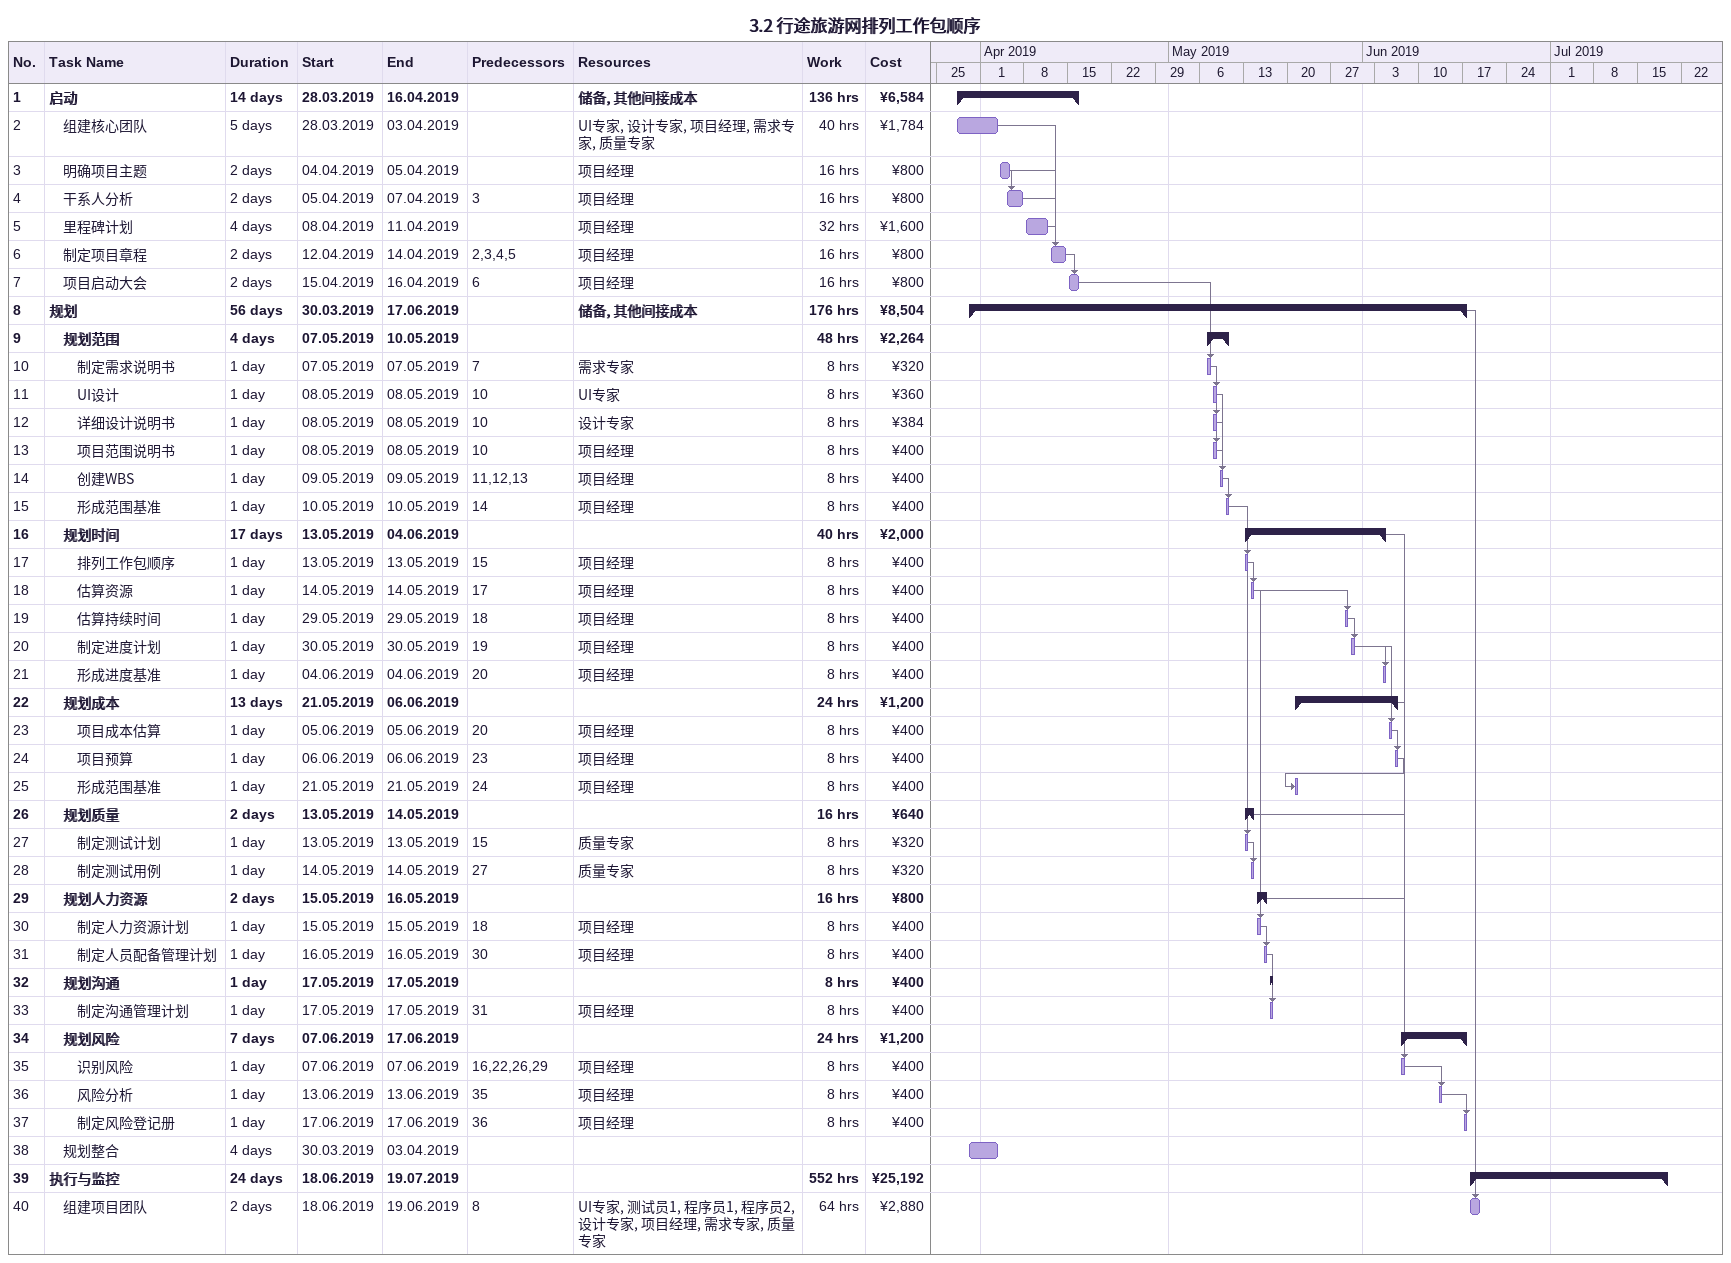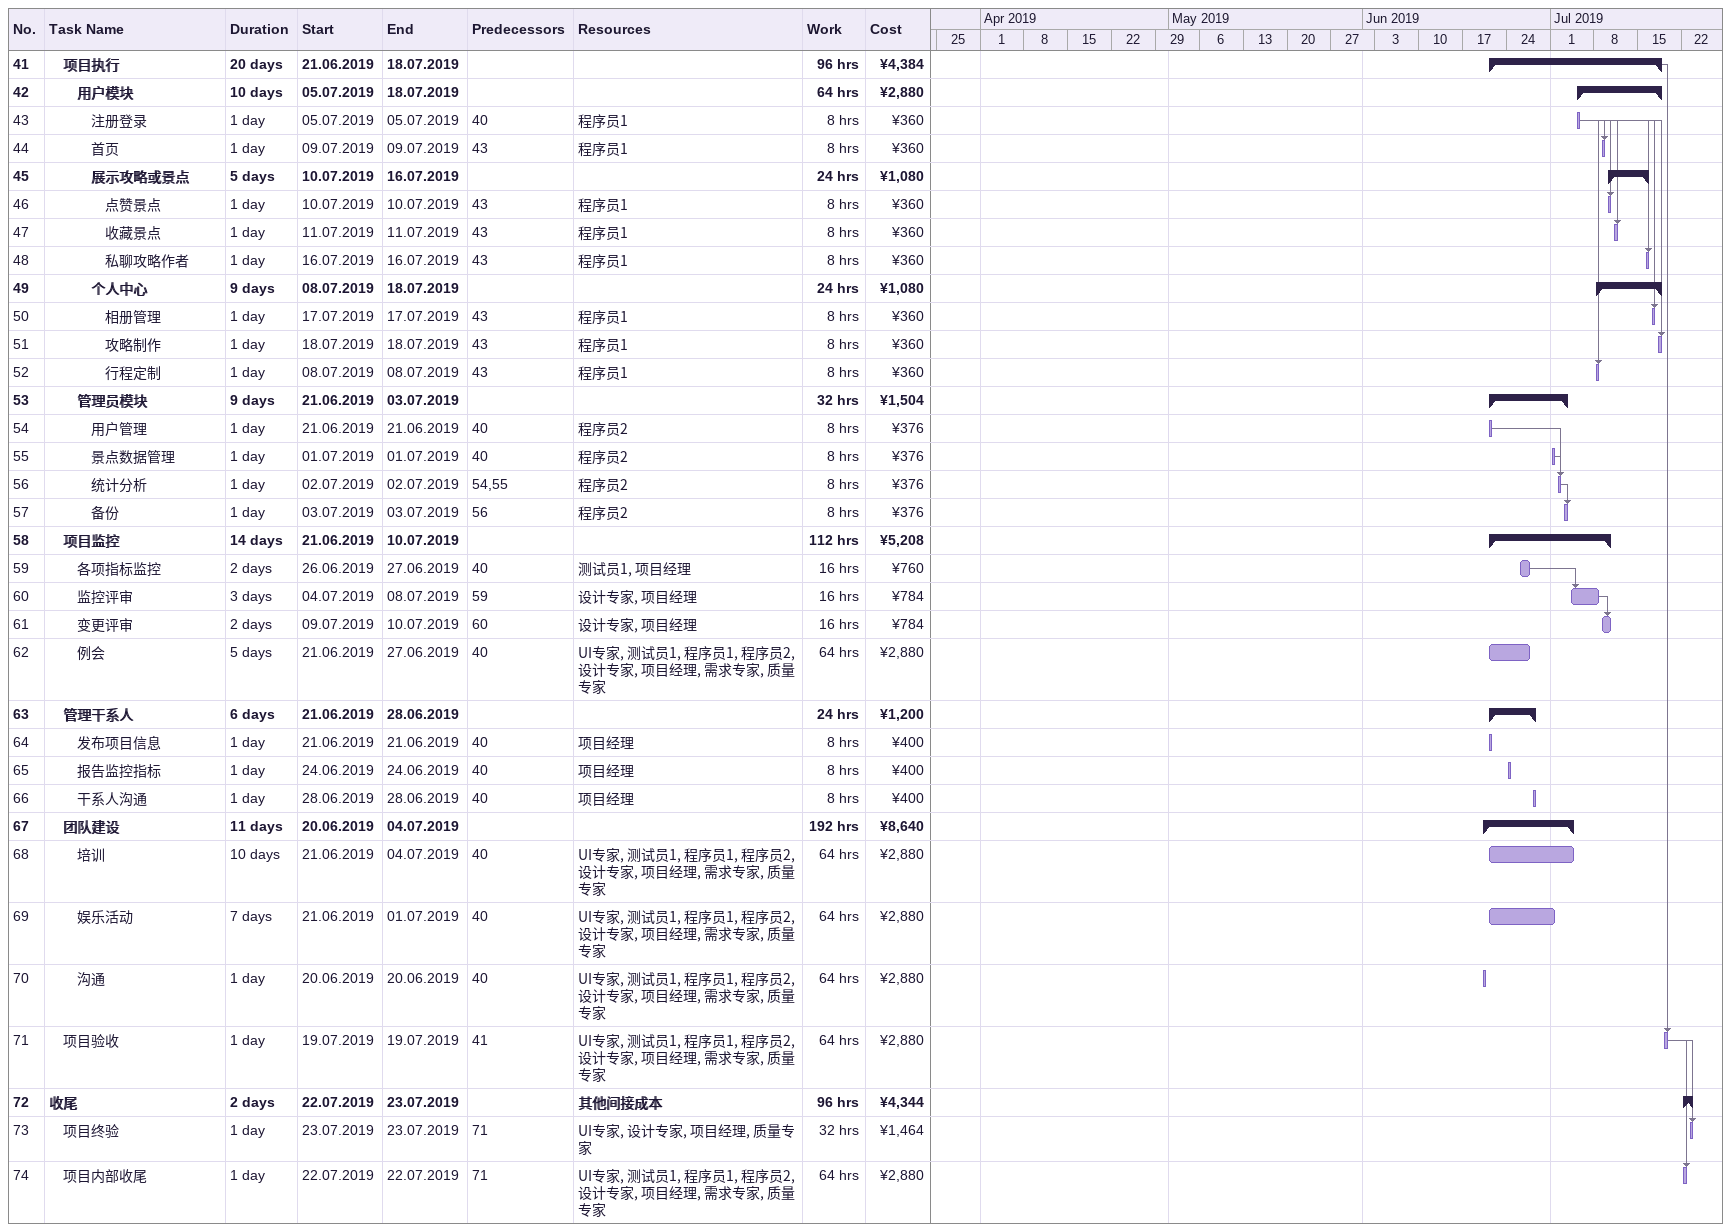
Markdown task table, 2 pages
3.2 行途旅游网排列工作包顺序

| ID | Level | Task | Duration | Start | Finish | Predecessors | Resources | Work (h) | Cost (¥) |
|---|---|---|---|---|---|---|---|---|---|
| 1 | 1 | **启动** | 14d | 2019-03-28 | 2019-04-16 |  | 储备, 其他间接成本 | 136 | 6584 |
| 2 | 2 | 组建核心团队 | 5d | 2019-03-28 | 2019-04-03 |  | UI专家, 设计专家, 项目经理, 需求专家, 质量专家 | 40 | 1784 |
| 3 | 2 | 明确项目主题 | 2d | 2019-04-04 | 2019-04-05 |  | 项目经理 | 16 | 800 |
| 4 | 2 | 干系人分析 | 2d | 2019-04-05 | 2019-04-07 | 3 | 项目经理 | 16 | 800 |
| 5 | 2 | 里程碑计划 | 4d | 2019-04-08 | 2019-04-11 |  | 项目经理 | 32 | 1600 |
| 6 | 2 | 制定项目章程 | 2d | 2019-04-12 | 2019-04-14 | 2, 3, 4, 5 | 项目经理 | 16 | 800 |
| 7 | 2 | 项目启动大会 | 2d | 2019-04-15 | 2019-04-16 | 6 | 项目经理 | 16 | 800 |
| 8 | 1 | **规划** | 56d | 2019-03-30 | 2019-06-17 |  | 储备, 其他间接成本 | 176 | 8504 |
| 9 | 2 | **规划范围** | 4d | 2019-05-07 | 2019-05-10 |  |  | 48 | 2264 |
| 10 | 3 | 制定需求说明书 | 1d | 2019-05-07 | 2019-05-07 | 7 | 需求专家 | 8 | 320 |
| 11 | 3 | UI设计 | 1d | 2019-05-08 | 2019-05-08 | 10 | UI专家 | 8 | 360 |
| 12 | 3 | 详细设计说明书 | 1d | 2019-05-08 | 2019-05-08 | 10 | 设计专家 | 8 | 384 |
| 13 | 3 | 项目范围说明书 | 1d | 2019-05-08 | 2019-05-08 | 10 | 项目经理 | 8 | 400 |
| 14 | 3 | 创建WBS | 1d | 2019-05-09 | 2019-05-09 | 11, 12, 13 | 项目经理 | 8 | 400 |
| 15 | 3 | 形成范围基准 | 1d | 2019-05-10 | 2019-05-10 | 14 | 项目经理 | 8 | 400 |
| 16 | 2 | **规划时间** | 17d | 2019-05-13 | 2019-06-04 |  |  | 40 | 2000 |
| 17 | 3 | 排列工作包顺序 | 1d | 2019-05-13 | 2019-05-13 | 15 | 项目经理 | 8 | 400 |
| 18 | 3 | 估算资源 | 1d | 2019-05-14 | 2019-05-14 | 17 | 项目经理 | 8 | 400 |
| 19 | 3 | 估算持续时间 | 1d | 2019-05-29 | 2019-05-29 | 18 | 项目经理 | 8 | 400 |
| 20 | 3 | 制定进度计划 | 1d | 2019-05-30 | 2019-05-30 | 19 | 项目经理 | 8 | 400 |
| 21 | 3 | 形成进度基准 | 1d | 2019-06-04 | 2019-06-04 | 20 | 项目经理 | 8 | 400 |
| 22 | 2 | **规划成本** | 13d | 2019-05-21 | 2019-06-06 |  |  | 24 | 1200 |
| 23 | 3 | 项目成本估算 | 1d | 2019-06-05 | 2019-06-05 | 20 | 项目经理 | 8 | 400 |
| 24 | 3 | 项目预算 | 1d | 2019-06-06 | 2019-06-06 | 23 | 项目经理 | 8 | 400 |
| 25 | 3 | 形成范围基准 | 1d | 2019-05-21 | 2019-05-21 | 24 | 项目经理 | 8 | 400 |
| 26 | 2 | **规划质量** | 2d | 2019-05-13 | 2019-05-14 |  |  | 16 | 640 |
| 27 | 3 | 制定测试计划 | 1d | 2019-05-13 | 2019-05-13 | 15 | 质量专家 | 8 | 320 |
| 28 | 3 | 制定测试用例 | 1d | 2019-05-14 | 2019-05-14 | 27 | 质量专家 | 8 | 320 |
| 29 | 2 | **规划人力资源** | 2d | 2019-05-15 | 2019-05-16 |  |  | 16 | 800 |
| 30 | 3 | 制定人力资源计划 | 1d | 2019-05-15 | 2019-05-15 | 18 | 项目经理 | 8 | 400 |
| 31 | 3 | 制定人员配备管理计划 | 1d | 2019-05-16 | 2019-05-16 | 30 | 项目经理 | 8 | 400 |
| 32 | 2 | **规划沟通** | 1d | 2019-05-17 | 2019-05-17 |  |  | 8 | 400 |
| 33 | 3 | 制定沟通管理计划 | 1d | 2019-05-17 | 2019-05-17 | 31 | 项目经理 | 8 | 400 |
| 34 | 2 | **规划风险** | 7d | 2019-06-07 | 2019-06-17 |  |  | 24 | 1200 |
| 35 | 3 | 识别风险 | 1d | 2019-06-07 | 2019-06-07 | 16, 22, 26, 29 | 项目经理 | 8 | 400 |
| 36 | 3 | 风险分析 | 1d | 2019-06-13 | 2019-06-13 | 35 | 项目经理 | 8 | 400 |
| 37 | 3 | 制定风险登记册 | 1d | 2019-06-17 | 2019-06-17 | 36 | 项目经理 | 8 | 400 |
| 38 | 2 | 规划整合 | 4d | 2019-03-30 | 2019-04-03 |  |  |  |  |
| 39 | 1 | **执行与监控** | 24d | 2019-06-18 | 2019-07-19 |  |  | 552 | 25192 |
| 40 | 2 | 组建项目团队 | 2d | 2019-06-18 | 2019-06-19 | 8 | UI专家, 测试员1, 程序员1, 程序员2, 设计专家, 项目经理, 需求专家, 质量专家 | 64 | 2880 |
| 41 | 2 | **项目执行** | 20d | 2019-06-21 | 2019-07-18 |  |  | 96 | 4384 |
| 42 | 3 | **用户模块** | 10d | 2019-07-05 | 2019-07-18 |  |  | 64 | 2880 |
| 43 | 4 | 注册登录 | 1d | 2019-07-05 | 2019-07-05 | 40 | 程序员1 | 8 | 360 |
| 44 | 4 | 首页 | 1d | 2019-07-09 | 2019-07-09 | 43 | 程序员1 | 8 | 360 |
| 45 | 4 | **展示攻略或景点** | 5d | 2019-07-10 | 2019-07-16 |  |  | 24 | 1080 |
| 46 | 5 | 点赞景点 | 1d | 2019-07-10 | 2019-07-10 | 43 | 程序员1 | 8 | 360 |
| 47 | 5 | 收藏景点 | 1d | 2019-07-11 | 2019-07-11 | 43 | 程序员1 | 8 | 360 |
| 48 | 5 | 私聊攻略作者 | 1d | 2019-07-16 | 2019-07-16 | 43 | 程序员1 | 8 | 360 |
| 49 | 4 | **个人中心** | 9d | 2019-07-08 | 2019-07-18 |  |  | 24 | 1080 |
| 50 | 5 | 相册管理 | 1d | 2019-07-17 | 2019-07-17 | 43 | 程序员1 | 8 | 360 |
| 51 | 5 | 攻略制作 | 1d | 2019-07-18 | 2019-07-18 | 43 | 程序员1 | 8 | 360 |
| 52 | 5 | 行程定制 | 1d | 2019-07-08 | 2019-07-08 | 43 | 程序员1 | 8 | 360 |
| 53 | 3 | **管理员模块** | 9d | 2019-06-21 | 2019-07-03 |  |  | 32 | 1504 |
| 54 | 4 | 用户管理 | 1d | 2019-06-21 | 2019-06-21 | 40 | 程序员2 | 8 | 376 |
| 55 | 4 | 景点数据管理 | 1d | 2019-07-01 | 2019-07-01 | 40 | 程序员2 | 8 | 376 |
| 56 | 4 | 统计分析 | 1d | 2019-07-02 | 2019-07-02 | 54, 55 | 程序员2 | 8 | 376 |
| 57 | 4 | 备份 | 1d | 2019-07-03 | 2019-07-03 | 56 | 程序员2 | 8 | 376 |
| 58 | 2 | **项目监控** | 14d | 2019-06-21 | 2019-07-10 |  |  | 112 | 5208 |
| 59 | 3 | 各项指标监控 | 2d | 2019-06-26 | 2019-06-27 | 40 | 测试员1, 项目经理 | 16 | 760 |
| 60 | 3 | 监控评审 | 3d | 2019-07-04 | 2019-07-08 | 59 | 设计专家, 项目经理 | 16 | 784 |
| 61 | 3 | 变更评审 | 2d | 2019-07-09 | 2019-07-10 | 60 | 设计专家, 项目经理 | 16 | 784 |
| 62 | 3 | 例会 | 5d | 2019-06-21 | 2019-06-27 | 40 | UI专家, 测试员1, 程序员1, 程序员2, 设计专家, 项目经理, 需求专家, 质量专家 | 64 | 2880 |
| 63 | 2 | **管理干系人** | 6d | 2019-06-21 | 2019-06-28 |  |  | 24 | 1200 |
| 64 | 3 | 发布项目信息 | 1d | 2019-06-21 | 2019-06-21 | 40 | 项目经理 | 8 | 400 |
| 65 | 3 | 报告监控指标 | 1d | 2019-06-24 | 2019-06-24 | 40 | 项目经理 | 8 | 400 |
| 66 | 3 | 干系人沟通 | 1d | 2019-06-28 | 2019-06-28 | 40 | 项目经理 | 8 | 400 |
| 67 | 2 | **团队建设** | 11d | 2019-06-20 | 2019-07-04 |  |  | 192 | 8640 |
| 68 | 3 | 培训 | 10d | 2019-06-21 | 2019-07-04 | 40 | UI专家, 测试员1, 程序员1, 程序员2, 设计专家, 项目经理, 需求专家, 质量专家 | 64 | 2880 |
| 69 | 3 | 娱乐活动 | 7d | 2019-06-21 | 2019-07-01 | 40 | UI专家, 测试员1, 程序员1, 程序员2, 设计专家, 项目经理, 需求专家, 质量专家 | 64 | 2880 |
| 70 | 3 | 沟通 | 1d | 2019-06-20 | 2019-06-20 | 40 | UI专家, 测试员1, 程序员1, 程序员2, 设计专家, 项目经理, 需求专家, 质量专家 | 64 | 2880 |
| 71 | 2 | 项目验收 | 1d | 2019-07-19 | 2019-07-19 | 41 | UI专家, 测试员1, 程序员1, 程序员2, 设计专家, 项目经理, 需求专家, 质量专家 | 64 | 2880 |
| 72 | 1 | **收尾** | 2d | 2019-07-22 | 2019-07-23 |  | 其他间接成本 | 96 | 4344 |
| 73 | 2 | 项目终验 | 1d | 2019-07-23 | 2019-07-23 | 71 | UI专家, 设计专家, 项目经理, 质量专家 | 32 | 1464 |
| 74 | 2 | 项目内部收尾 | 1d | 2019-07-22 | 2019-07-22 | 71 | UI专家, 测试员1, 程序员1, 程序员2, 设计专家, 项目经理, 需求专家, 质量专家 | 64 | 2880 |
